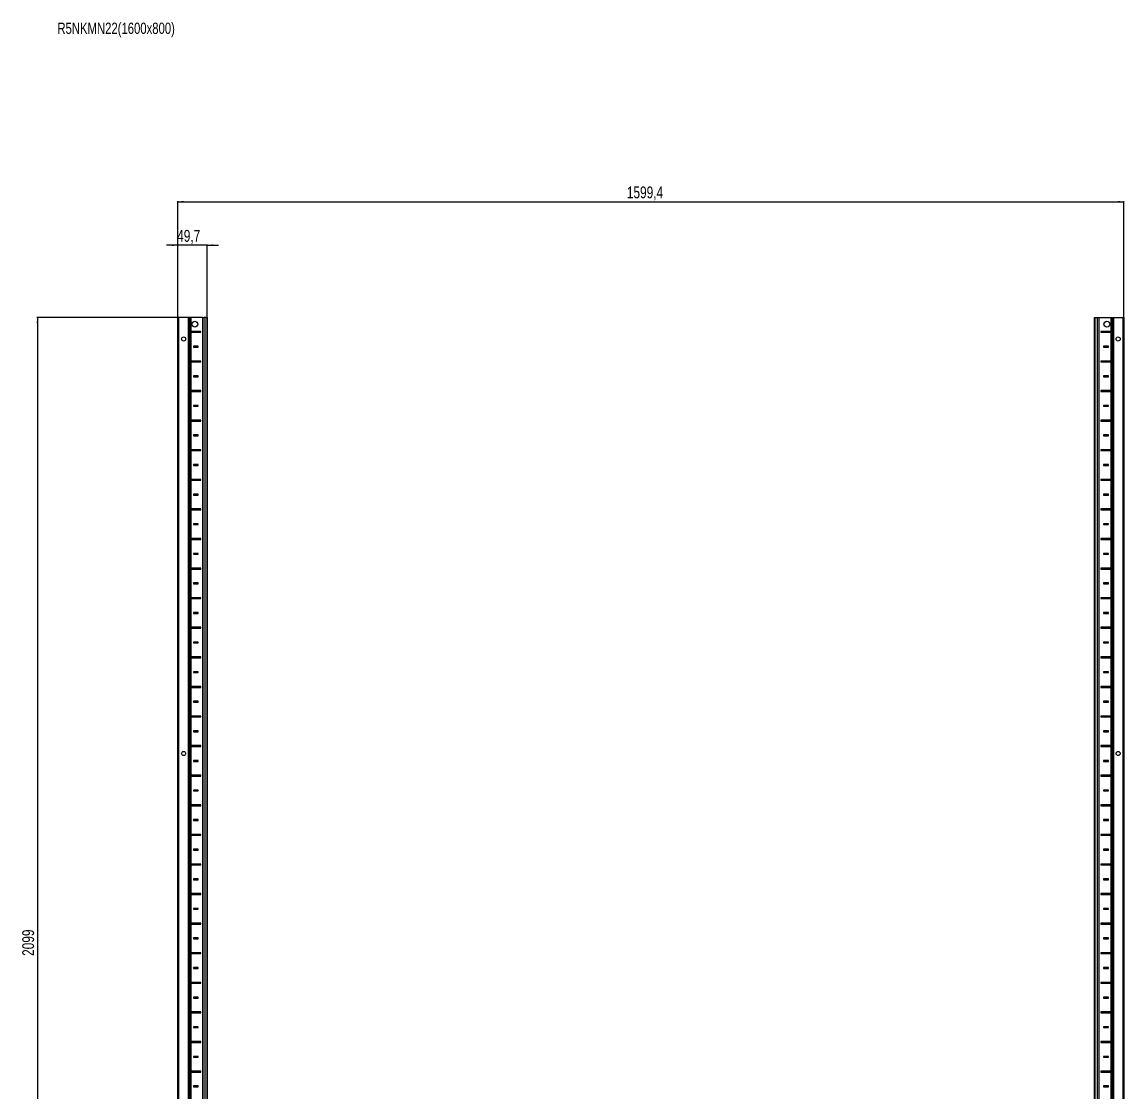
# Model space of a CAD drawing. Header units: millimetres. Extents: x -250 to 6025, y -2047 to 1592.
# Drawn here: x -250 to 1612, y -218 to 1592 of the extents above; entities that cross this region are included whole.
import ezdxf

# ---------------------------------------------------------------- set-up
doc = ezdxf.new("R2010")
doc.units = ezdxf.units.MM
doc.layers.add('FORMAT', color=7, linetype='Continuous')
doc.styles.add('SLDTEXTSTYLE0', font='TXT', dxfattribs={"width": 0.75})
doc.dimstyles.new('SLDDIMSTYLE0', dxfattribs={"dimtxt": 20, "dimasz": 10, "dimexe": 0, "dimexo": 0.0625, "dimgap": 5, "dimtad": 2, "dimdec": 1, "dimrnd": 1e-09, "dimzin": 12, "dimdsep": 46, "dimtxsty": 'SLDTEXTSTYLE0', "dimsah": 1, "dimcen": 0.09, "dimadec": 0, "dimazin": 3, "dimtfac": 1, "dimtofl": 0, "dimtmove": 0, "dimatfit": 3, "dimfxl": 0, "dimfrac": 2, "dimtolj": 1, "dimtzin": 12, "dimarcsym": 0})
doc.dimstyles.new('SLDDIMSTYLE1', dxfattribs={"dimtxt": 20, "dimasz": 10, "dimexe": 0, "dimexo": 0.0625, "dimgap": 5, "dimtad": 2, "dimdec": 1, "dimrnd": 1e-09, "dimzin": 12, "dimdsep": 46, "dimtxsty": 'SLDTEXTSTYLE0', "dimsah": 1, "dimcen": 0.09, "dimadec": 0, "dimazin": 3, "dimtfac": 1, "dimtmove": 0, "dimatfit": 0, "dimfxl": 0, "dimfrac": 2, "dimtolj": 1, "dimtzin": 12, "dimarcsym": 0})

# ---------------------------------------------------------------- blocks, each defined once
blk = doc.blocks.new('_D')
at = {"layer": 'FORMAT'}
for p, q in [((35.2, 1092.8), (-225.3, 1092.8)), ((-224.3, 1092.8), (-224.3, -1006.2)), ((35.2, -1006.2), (-225.3, -1006.2))]:
    blk.add_line(p, q, dxfattribs=at)
for points in [[(-224.3, 1092.8), (-225.9, 1082.8), (-222.8, 1082.8)], [(-224.3, -1006.2), (-222.8, -996.2), (-225.9, -996.2)]]:
    blk.add_solid(points, dxfattribs=at)
at = {"layer": 'FORMAT', "insert": (-250.1, 13.7), "char_height": 20, "attachment_point": 1, "rotation": 90, "style": 'SLDTEXTSTYLE0'}
blk.add_mtext('2099', dxfattribs=at)
blk = doc.blocks.new('_D_1')
at = {"layer": 'FORMAT'}
for p, q in [((12.8, 1092.8), (12.8, 1289.2)), ((12.8, 1288.2), (1612.2, 1288.2)), ((1612.2, 1092.8), (1612.2, 1289.2))]:
    blk.add_line(p, q, dxfattribs=at)
for points in [[(12.8, 1288.2), (22.8, 1286.6), (22.8, 1289.7)], [(1612.2, 1288.2), (1602.2, 1289.7), (1602.2, 1286.6)]]:
    blk.add_solid(points, dxfattribs=at)
at = {"layer": 'FORMAT', "insert": (771.9, 1314), "char_height": 20, "attachment_point": 1, "style": 'SLDTEXTSTYLE0'}
blk.add_mtext('1599,4', dxfattribs=at)
blk = doc.blocks.new('_D_2')
at = {"layer": 'FORMAT'}
for p, q in [((12.8, 1214.8), (-6.4, 1214.8)), ((12.8, 1092.8), (12.8, 1215.8)), ((62.5, 1214.8), (12.8, 1214.8)), ((62.5, 1092.8), (62.5, 1215.8)), ((62.5, 1214.8), (81.7, 1214.8))]:
    blk.add_line(p, q, dxfattribs=at)
for points in [[(12.8, 1214.8), (2.8, 1216.3), (2.8, 1213.2)], [(62.5, 1214.8), (72.5, 1213.2), (72.5, 1216.3)]]:
    blk.add_solid(points, dxfattribs=at)
at = {"layer": 'FORMAT', "insert": (11.8, 1240.5), "char_height": 20, "attachment_point": 1, "style": 'SLDTEXTSTYLE0'}
blk.add_mtext('49,7', dxfattribs=at)

msp = doc.modelspace()

# ---------------------------------------------------------------- linework, layer by layer
at = {"color": 7, "linetype": 'Continuous', "lineweight": 25}
for p, q in [((12.79, -1006.24), (12.79, 1092.76)), ((12.79, 1092.76), (14.79, 1092.76)), ((30.14, 1092.76), (14.79, 1092.76)), ((30.14, 1092.76), (30.79, 1092.76)), ((30.79, -1006.24), (30.79, 1092.76)), ((30.79, 1092.76), (31.38, 1092.76)), ((32.58, 1092.76), (31.38, 1092.76)), ((32.58, -1006.24), (32.58, 1092.76)), ((32.62, 1092.76), (32.58, 1092.76)), ((32.62, -1006.24), (32.62, 1092.76)), ((33.82, 1092.76), (32.62, 1092.76)), ((33.82, 1092.76), (35.24, 1092.76)), ((54.64, 1092.76), (35.24, 1092.76)), ((54.64, 1092.76), (55.29, 1092.76)), ((55.29, -1006.24), (55.29, 1092.76)), ((55.29, 1092.76), (57.29, 1092.76)), ((60.49, 1092.76), (57.29, 1092.76)), ((60.49, 1092.76), (62.49, 1092.76)), ((62.49, 1092.76), (62.49, -1006.24)), ((1562.49, -1006.24), (1562.49, 1092.76)), ((1562.49, 1092.76), (1564.49, 1092.76)), ((1564.49, 1092.76), (1567.69, 1092.76)), ((1567.69, 1092.76), (1569.69, 1092.76)), ((1569.69, 1092.76), (1569.69, -1006.24)), ((1569.69, 1092.76), (1570.34, 1092.76)), ((1570.34, 1092.76), (1589.74, 1092.76)), ((1589.74, 1092.76), (1591.16, 1092.76)), ((1591.16, 1092.76), (1592.36, 1092.76)), ((1592.36, 1092.76), (1592.36, -1006.24)), ((1592.36, 1092.76), (1592.4, 1092.76)), ((1592.4, 1092.76), (1592.4, -1006.24)), ((1592.4, 1092.76), (1593.6, 1092.76)), ((1593.6, 1092.76), (1594.19, 1092.76)), ((1594.19, 1092.76), (1594.19, -1006.24)), ((1594.19, 1092.76), (1594.84, 1092.76)), ((1594.84, 1092.76), (1610.19, 1092.76)), ((1610.19, 1092.76), (1612.19, 1092.76)), ((1612.19, 1092.76), (1612.19, -1006.24)), ((34.75, 1068.9), (34.75, 1067.61)), ((35.39, 1068.26), (34.75, 1068.9)), ((35.39, 1068.26), (34.75, 1067.61)), ((51.64, 1069.01), (35.24, 1069.01)), ((35.24, 1067.51), (51.64, 1067.51)), ((50.89, 1068.26), (35.39, 1068.26)), ((50.89, 1068.26), (51.64, 1069.01)), ((50.89, 1068.26), (51.64, 1067.51)), ((51.64, 1067.51), (51.64, 1069.01)), ((1574.09, 1068.26), (1573.34, 1069.01)), ((1589.74, 1069.01), (1573.34, 1069.01)), ((1573.34, 1069.01), (1573.34, 1067.51)), ((1574.09, 1068.26), (1573.34, 1067.51)), ((1573.34, 1067.51), (1589.74, 1067.51)), ((1574.09, 1068.26), (1589.59, 1068.26)), ((1589.59, 1068.26), (1590.23, 1068.9)), ((1589.59, 1068.26), (1590.23, 1067.61)), ((1590.23, 1067.61), (1590.23, 1068.9)), ((47.14, 1044.01), (39.14, 1044.01)), ((39.14, 1044.01), (39.14, 1042.51)), ((39.89, 1043.26), (39.14, 1044.01)), ((39.89, 1043.26), (39.14, 1042.51)), ((46.39, 1043.26), (39.89, 1043.26)), ((46.39, 1043.26), (47.14, 1044.01)), ((46.39, 1043.26), (47.14, 1042.51)), ((47.14, 1042.51), (47.14, 1044.01)), ((1578.59, 1043.26), (1577.84, 1044.01)), ((1577.84, 1044.01), (1577.84, 1042.51)), ((1585.84, 1044.01), (1577.84, 1044.01)), ((1578.59, 1043.26), (1577.84, 1042.51)), ((1578.59, 1043.26), (1585.09, 1043.26)), ((1585.09, 1043.26), (1585.84, 1044.01)), ((1585.09, 1043.26), (1585.84, 1042.51)), ((1585.84, 1042.51), (1585.84, 1044.01)), ((39.14, 1042.51), (47.14, 1042.51)), ((1577.84, 1042.51), (1585.84, 1042.51)), ((34.75, 1018.9), (34.75, 1017.61)), ((35.39, 1018.26), (34.75, 1018.9)), ((35.39, 1018.26), (34.75, 1017.61)), ((51.64, 1019.01), (35.24, 1019.01)), ((35.24, 1017.51), (51.64, 1017.51)), ((50.89, 1018.26), (35.39, 1018.26)), ((50.89, 1018.26), (51.64, 1019.01)), ((50.89, 1018.26), (51.64, 1017.51)), ((51.64, 1017.51), (51.64, 1019.01)), ((1574.09, 1018.26), (1573.34, 1019.01)), ((1589.74, 1019.01), (1573.34, 1019.01)), ((1573.34, 1019.01), (1573.34, 1017.51)), ((1574.09, 1018.26), (1573.34, 1017.51)), ((1573.34, 1017.51), (1589.74, 1017.51)), ((1574.09, 1018.26), (1589.59, 1018.26)), ((1589.59, 1018.26), (1590.23, 1018.9)), ((1589.59, 1018.26), (1590.23, 1017.61)), ((1590.23, 1017.61), (1590.23, 1018.9)), ((47.14, 994.01), (39.14, 994.01)), ((39.14, 994.01), (39.14, 992.51)), ((39.89, 993.26), (39.14, 994.01)), ((39.89, 993.26), (39.14, 992.51)), ((39.14, 992.51), (47.14, 992.51)), ((46.39, 993.26), (39.89, 993.26)), ((46.39, 993.26), (47.14, 994.01)), ((46.39, 993.26), (47.14, 992.51)), ((47.14, 992.51), (47.14, 994.01)), ((1578.59, 993.26), (1577.84, 994.01)), ((1577.84, 994.01), (1577.84, 992.51)), ((1585.84, 994.01), (1577.84, 994.01)), ((1578.59, 993.26), (1577.84, 992.51)), ((1577.84, 992.51), (1585.84, 992.51)), ((1578.59, 993.26), (1585.09, 993.26)), ((1585.09, 993.26), (1585.84, 994.01)), ((1585.09, 993.26), (1585.84, 992.51)), ((1585.84, 992.51), (1585.84, 994.01)), ((34.75, 968.9), (34.75, 967.61)), ((35.39, 968.26), (34.75, 968.9)), ((51.64, 969.01), (35.24, 969.01)), ((50.89, 968.26), (51.64, 969.01)), ((51.64, 967.51), (51.64, 969.01)), ((1589.74, 969.01), (1573.34, 969.01)), ((1573.34, 969.01), (1573.34, 967.51)), ((1574.09, 968.26), (1573.34, 969.01)), ((1589.59, 968.26), (1590.23, 968.9)), ((1590.23, 967.61), (1590.23, 968.9)), ((35.39, 968.26), (34.75, 967.61)), ((35.24, 967.51), (51.64, 967.51)), ((50.89, 968.26), (35.39, 968.26)), ((50.89, 968.26), (51.64, 967.51)), ((1574.09, 968.26), (1573.34, 967.51)), ((1573.34, 967.51), (1589.74, 967.51)), ((1574.09, 968.26), (1589.59, 968.26)), ((1589.59, 968.26), (1590.23, 967.61)), ((47.14, 944.01), (39.14, 944.01)), ((39.14, 944.01), (39.14, 942.51)), ((39.89, 943.26), (39.14, 944.01)), ((39.89, 943.26), (39.14, 942.51)), ((39.14, 942.51), (47.14, 942.51)), ((46.39, 943.26), (39.89, 943.26)), ((46.39, 943.26), (47.14, 944.01)), ((46.39, 943.26), (47.14, 942.51)), ((47.14, 942.51), (47.14, 944.01)), ((1585.84, 944.01), (1577.84, 944.01)), ((1577.84, 944.01), (1577.84, 942.51)), ((1578.59, 943.26), (1577.84, 944.01)), ((1578.59, 943.26), (1577.84, 942.51)), ((1577.84, 942.51), (1585.84, 942.51)), ((1578.59, 943.26), (1585.09, 943.26)), ((1585.09, 943.26), (1585.84, 944.01)), ((1585.09, 943.26), (1585.84, 942.51)), ((1585.84, 942.51), (1585.84, 944.01)), ((34.75, 918.9), (34.75, 917.61)), ((35.39, 918.26), (34.75, 918.9)), ((35.39, 918.26), (34.75, 917.61)), ((51.64, 919.01), (35.24, 919.01)), ((35.24, 917.51), (51.64, 917.51)), ((50.89, 918.26), (35.39, 918.26)), ((50.89, 918.26), (51.64, 919.01)), ((50.89, 918.26), (51.64, 917.51)), ((51.64, 917.51), (51.64, 919.01)), ((1589.74, 919.01), (1573.34, 919.01)), ((1573.34, 919.01), (1573.34, 917.51)), ((1574.09, 918.26), (1573.34, 919.01)), ((1574.09, 918.26), (1573.34, 917.51)), ((1573.34, 917.51), (1589.74, 917.51)), ((1574.09, 918.26), (1589.59, 918.26)), ((1589.59, 918.26), (1590.23, 918.9)), ((1589.59, 918.26), (1590.23, 917.61)), ((1590.23, 917.61), (1590.23, 918.9)), ((47.14, 894.01), (39.14, 894.01)), ((39.14, 894.01), (39.14, 892.51)), ((39.89, 893.26), (39.14, 894.01)), ((39.89, 893.26), (39.14, 892.51)), ((39.14, 892.51), (47.14, 892.51)), ((46.39, 893.26), (39.89, 893.26)), ((46.39, 893.26), (47.14, 894.01)), ((46.39, 893.26), (47.14, 892.51)), ((47.14, 892.51), (47.14, 894.01)), ((1585.84, 894.01), (1577.84, 894.01)), ((1577.84, 894.01), (1577.84, 892.51)), ((1578.59, 893.26), (1577.84, 894.01)), ((1578.59, 893.26), (1577.84, 892.51)), ((1577.84, 892.51), (1585.84, 892.51)), ((1578.59, 893.26), (1585.09, 893.26)), ((1585.09, 893.26), (1585.84, 894.01)), ((1585.09, 893.26), (1585.84, 892.51)), ((1585.84, 892.51), (1585.84, 894.01)), ((34.75, 868.9), (34.75, 867.61)), ((35.39, 868.26), (34.75, 868.9)), ((35.39, 868.26), (34.75, 867.61)), ((51.64, 869.01), (35.24, 869.01)), ((35.24, 867.51), (51.64, 867.51)), ((50.89, 868.26), (35.39, 868.26)), ((50.89, 868.26), (51.64, 869.01)), ((50.89, 868.26), (51.64, 867.51)), ((51.64, 867.51), (51.64, 869.01)), ((1589.74, 869.01), (1573.34, 869.01)), ((1573.34, 869.01), (1573.34, 867.51)), ((1574.09, 868.26), (1573.34, 869.01)), ((1574.09, 868.26), (1573.34, 867.51)), ((1573.34, 867.51), (1589.74, 867.51)), ((1574.09, 868.26), (1589.59, 868.26)), ((1589.59, 868.26), (1590.23, 868.9)), ((1589.59, 868.26), (1590.23, 867.61)), ((1590.23, 867.61), (1590.23, 868.9)), ((47.14, 844.01), (39.14, 844.01)), ((39.14, 844.01), (39.14, 842.51)), ((39.89, 843.26), (39.14, 844.01)), ((39.89, 843.26), (39.14, 842.51)), ((39.14, 842.51), (47.14, 842.51)), ((46.39, 843.26), (39.89, 843.26)), ((46.39, 843.26), (47.14, 844.01)), ((46.39, 843.26), (47.14, 842.51)), ((47.14, 842.51), (47.14, 844.01)), ((1585.84, 844.01), (1577.84, 844.01)), ((1577.84, 844.01), (1577.84, 842.51)), ((1578.59, 843.26), (1577.84, 844.01)), ((1578.59, 843.26), (1577.84, 842.51)), ((1577.84, 842.51), (1585.84, 842.51)), ((1578.59, 843.26), (1585.09, 843.26)), ((1585.09, 843.26), (1585.84, 844.01)), ((1585.09, 843.26), (1585.84, 842.51)), ((1585.84, 842.51), (1585.84, 844.01)), ((34.75, 818.9), (34.75, 817.61)), ((35.39, 818.26), (34.75, 818.9)), ((35.39, 818.26), (34.75, 817.61)), ((51.64, 819.01), (35.24, 819.01)), ((35.24, 817.51), (51.64, 817.51)), ((50.89, 818.26), (35.39, 818.26)), ((50.89, 818.26), (51.64, 819.01)), ((50.89, 818.26), (51.64, 817.51)), ((51.64, 817.51), (51.64, 819.01)), ((1589.74, 819.01), (1573.34, 819.01)), ((1573.34, 819.01), (1573.34, 817.51)), ((1574.09, 818.26), (1573.34, 819.01)), ((1574.09, 818.26), (1573.34, 817.51)), ((1573.34, 817.51), (1589.74, 817.51)), ((1574.09, 818.26), (1589.59, 818.26)), ((1589.59, 818.26), (1590.23, 818.9)), ((1589.59, 818.26), (1590.23, 817.61)), ((1590.23, 817.61), (1590.23, 818.9)), ((47.14, 794.01), (39.14, 794.01)), ((39.14, 794.01), (39.14, 792.51)), ((39.89, 793.26), (39.14, 794.01)), ((39.89, 793.26), (39.14, 792.51)), ((39.14, 792.51), (47.14, 792.51)), ((46.39, 793.26), (39.89, 793.26)), ((46.39, 793.26), (47.14, 794.01)), ((46.39, 793.26), (47.14, 792.51)), ((47.14, 792.51), (47.14, 794.01)), ((1585.84, 794.01), (1577.84, 794.01)), ((1577.84, 794.01), (1577.84, 792.51)), ((1578.59, 793.26), (1577.84, 794.01)), ((1578.59, 793.26), (1577.84, 792.51)), ((1577.84, 792.51), (1585.84, 792.51)), ((1578.59, 793.26), (1585.09, 793.26)), ((1585.09, 793.26), (1585.84, 794.01)), ((1585.09, 793.26), (1585.84, 792.51)), ((1585.84, 792.51), (1585.84, 794.01)), ((34.75, 768.9), (34.75, 767.61)), ((35.39, 768.26), (34.75, 768.9)), ((35.39, 768.26), (34.75, 767.61)), ((51.64, 769.01), (35.24, 769.01)), ((35.24, 767.51), (51.64, 767.51)), ((50.89, 768.26), (35.39, 768.26)), ((50.89, 768.26), (51.64, 769.01)), ((50.89, 768.26), (51.64, 767.51)), ((51.64, 767.51), (51.64, 769.01)), ((1589.74, 769.01), (1573.34, 769.01)), ((1573.34, 769.01), (1573.34, 767.51)), ((1574.09, 768.26), (1573.34, 769.01)), ((1574.09, 768.26), (1573.34, 767.51)), ((1573.34, 767.51), (1589.74, 767.51)), ((1574.09, 768.26), (1589.59, 768.26)), ((1589.59, 768.26), (1590.23, 768.9)), ((1589.59, 768.26), (1590.23, 767.61)), ((1590.23, 767.61), (1590.23, 768.9)), ((47.14, 744.01), (39.14, 744.01)), ((39.14, 744.01), (39.14, 742.51)), ((39.89, 743.26), (39.14, 744.01)), ((39.89, 743.26), (39.14, 742.51)), ((39.14, 742.51), (47.14, 742.51)), ((46.39, 743.26), (39.89, 743.26)), ((46.39, 743.26), (47.14, 744.01)), ((46.39, 743.26), (47.14, 742.51)), ((47.14, 742.51), (47.14, 744.01)), ((1585.84, 744.01), (1577.84, 744.01)), ((1577.84, 744.01), (1577.84, 742.51)), ((1578.59, 743.26), (1577.84, 744.01)), ((1578.59, 743.26), (1577.84, 742.51)), ((1577.84, 742.51), (1585.84, 742.51)), ((1578.59, 743.26), (1585.09, 743.26)), ((1585.09, 743.26), (1585.84, 744.01)), ((1585.09, 743.26), (1585.84, 742.51)), ((1585.84, 742.51), (1585.84, 744.01)), ((34.75, 718.9), (34.75, 717.61)), ((35.39, 718.26), (34.75, 718.9)), ((35.39, 718.26), (34.75, 717.61)), ((51.64, 719.01), (35.24, 719.01)), ((35.24, 717.51), (51.64, 717.51)), ((50.89, 718.26), (35.39, 718.26)), ((50.89, 718.26), (51.64, 719.01)), ((50.89, 718.26), (51.64, 717.51)), ((51.64, 717.51), (51.64, 719.01)), ((1589.74, 719.01), (1573.34, 719.01)), ((1573.34, 719.01), (1573.34, 717.51)), ((1574.09, 718.26), (1573.34, 719.01)), ((1574.09, 718.26), (1573.34, 717.51)), ((1573.34, 717.51), (1589.74, 717.51)), ((1574.09, 718.26), (1589.59, 718.26)), ((1589.59, 718.26), (1590.23, 718.9)), ((1589.59, 718.26), (1590.23, 717.61)), ((1590.23, 717.61), (1590.23, 718.9)), ((47.14, 694.01), (39.14, 694.01)), ((39.14, 694.01), (39.14, 692.51)), ((39.89, 693.26), (39.14, 694.01)), ((39.89, 693.26), (39.14, 692.51)), ((39.14, 692.51), (47.14, 692.51)), ((46.39, 693.26), (39.89, 693.26)), ((46.39, 693.26), (47.14, 694.01)), ((46.39, 693.26), (47.14, 692.51)), ((47.14, 692.51), (47.14, 694.01)), ((1585.84, 694.01), (1577.84, 694.01)), ((1577.84, 694.01), (1577.84, 692.51)), ((1578.59, 693.26), (1577.84, 694.01)), ((1578.59, 693.26), (1577.84, 692.51)), ((1577.84, 692.51), (1585.84, 692.51)), ((1578.59, 693.26), (1585.09, 693.26)), ((1585.09, 693.26), (1585.84, 694.01)), ((1585.09, 693.26), (1585.84, 692.51)), ((1585.84, 692.51), (1585.84, 694.01)), ((34.75, 668.9), (34.75, 667.61)), ((35.39, 668.26), (34.75, 668.9)), ((35.39, 668.26), (34.75, 667.61)), ((51.64, 669.01), (35.24, 669.01)), ((35.24, 667.51), (51.64, 667.51)), ((50.89, 668.26), (35.39, 668.26)), ((50.89, 668.26), (51.64, 669.01)), ((50.89, 668.26), (51.64, 667.51)), ((51.64, 667.51), (51.64, 669.01)), ((1589.74, 669.01), (1573.34, 669.01)), ((1573.34, 669.01), (1573.34, 667.51)), ((1574.09, 668.26), (1573.34, 669.01)), ((1574.09, 668.26), (1573.34, 667.51)), ((1573.34, 667.51), (1589.74, 667.51)), ((1574.09, 668.26), (1589.59, 668.26)), ((1589.59, 668.26), (1590.23, 668.9)), ((1589.59, 668.26), (1590.23, 667.61)), ((1590.23, 667.61), (1590.23, 668.9)), ((47.14, 644.01), (39.14, 644.01)), ((39.14, 644.01), (39.14, 642.51)), ((39.89, 643.26), (39.14, 644.01)), ((39.89, 643.26), (39.14, 642.51)), ((39.14, 642.51), (47.14, 642.51)), ((46.39, 643.26), (39.89, 643.26)), ((46.39, 643.26), (47.14, 644.01)), ((46.39, 643.26), (47.14, 642.51)), ((47.14, 642.51), (47.14, 644.01)), ((1585.84, 644.01), (1577.84, 644.01)), ((1577.84, 644.01), (1577.84, 642.51)), ((1578.59, 643.26), (1577.84, 644.01)), ((1578.59, 643.26), (1577.84, 642.51)), ((1577.84, 642.51), (1585.84, 642.51)), ((1578.59, 643.26), (1585.09, 643.26)), ((1585.09, 643.26), (1585.84, 644.01)), ((1585.09, 643.26), (1585.84, 642.51)), ((1585.84, 642.51), (1585.84, 644.01)), ((34.75, 618.9), (34.75, 617.61)), ((35.39, 618.26), (34.75, 618.9)), ((35.39, 618.26), (34.75, 617.61)), ((51.64, 619.01), (35.24, 619.01)), ((35.24, 617.51), (51.64, 617.51)), ((50.89, 618.26), (35.39, 618.26)), ((50.89, 618.26), (51.64, 619.01)), ((50.89, 618.26), (51.64, 617.51)), ((51.64, 617.51), (51.64, 619.01)), ((1589.74, 619.01), (1573.34, 619.01)), ((1573.34, 619.01), (1573.34, 617.51)), ((1574.09, 618.26), (1573.34, 619.01)), ((1574.09, 618.26), (1573.34, 617.51)), ((1573.34, 617.51), (1589.74, 617.51)), ((1574.09, 618.26), (1589.59, 618.26)), ((1589.59, 618.26), (1590.23, 618.9)), ((1589.59, 618.26), (1590.23, 617.61)), ((1590.23, 617.61), (1590.23, 618.9)), ((47.14, 594.01), (39.14, 594.01)), ((39.14, 594.01), (39.14, 592.51)), ((39.89, 593.26), (39.14, 594.01)), ((39.89, 593.26), (39.14, 592.51)), ((39.14, 592.51), (47.14, 592.51)), ((46.39, 593.26), (39.89, 593.26)), ((46.39, 593.26), (47.14, 594.01)), ((46.39, 593.26), (47.14, 592.51)), ((47.14, 592.51), (47.14, 594.01)), ((1585.84, 594.01), (1577.84, 594.01)), ((1577.84, 594.01), (1577.84, 592.51)), ((1578.59, 593.26), (1577.84, 594.01)), ((1578.59, 593.26), (1577.84, 592.51)), ((1577.84, 592.51), (1585.84, 592.51)), ((1578.59, 593.26), (1585.09, 593.26)), ((1585.09, 593.26), (1585.84, 594.01)), ((1585.09, 593.26), (1585.84, 592.51)), ((1585.84, 592.51), (1585.84, 594.01)), ((34.75, 568.9), (34.75, 567.61)), ((35.39, 568.26), (34.75, 568.9)), ((35.39, 568.26), (34.75, 567.61)), ((51.64, 569.01), (35.24, 569.01)), ((35.24, 567.51), (51.64, 567.51)), ((50.89, 568.26), (35.39, 568.26)), ((50.89, 568.26), (51.64, 569.01)), ((50.89, 568.26), (51.64, 567.51)), ((51.64, 567.51), (51.64, 569.01)), ((1589.74, 569.01), (1573.34, 569.01)), ((1573.34, 569.01), (1573.34, 567.51)), ((1574.09, 568.26), (1573.34, 569.01)), ((1574.09, 568.26), (1573.34, 567.51)), ((1573.34, 567.51), (1589.74, 567.51)), ((1574.09, 568.26), (1589.59, 568.26)), ((1589.59, 568.26), (1590.23, 568.9)), ((1589.59, 568.26), (1590.23, 567.61)), ((1590.23, 567.61), (1590.23, 568.9)), ((47.14, 544.01), (39.14, 544.01)), ((39.14, 544.01), (39.14, 542.51)), ((39.89, 543.26), (39.14, 544.01)), ((39.89, 543.26), (39.14, 542.51)), ((39.14, 542.51), (47.14, 542.51)), ((46.39, 543.26), (39.89, 543.26)), ((46.39, 543.26), (47.14, 544.01)), ((46.39, 543.26), (47.14, 542.51)), ((47.14, 542.51), (47.14, 544.01)), ((1585.84, 544.01), (1577.84, 544.01)), ((1577.84, 544.01), (1577.84, 542.51)), ((1578.59, 543.26), (1577.84, 544.01)), ((1578.59, 543.26), (1577.84, 542.51)), ((1577.84, 542.51), (1585.84, 542.51)), ((1578.59, 543.26), (1585.09, 543.26)), ((1585.09, 543.26), (1585.84, 544.01)), ((1585.09, 543.26), (1585.84, 542.51)), ((1585.84, 542.51), (1585.84, 544.01)), ((34.75, 518.9), (34.75, 517.61)), ((35.39, 518.26), (34.75, 518.9)), ((35.39, 518.26), (34.75, 517.61)), ((51.64, 519.01), (35.24, 519.01)), ((35.24, 517.51), (51.64, 517.51)), ((50.89, 518.26), (35.39, 518.26)), ((50.89, 518.26), (51.64, 519.01)), ((50.89, 518.26), (51.64, 517.51)), ((51.64, 517.51), (51.64, 519.01)), ((1589.74, 519.01), (1573.34, 519.01)), ((1573.34, 519.01), (1573.34, 517.51)), ((1574.09, 518.26), (1573.34, 519.01)), ((1574.09, 518.26), (1573.34, 517.51)), ((1573.34, 517.51), (1589.74, 517.51)), ((1574.09, 518.26), (1589.59, 518.26)), ((1589.59, 518.26), (1590.23, 518.9)), ((1589.59, 518.26), (1590.23, 517.61)), ((1590.23, 517.61), (1590.23, 518.9)), ((47.14, 494.01), (39.14, 494.01)), ((39.14, 494.01), (39.14, 492.51)), ((39.89, 493.26), (39.14, 494.01)), ((39.89, 493.26), (39.14, 492.51)), ((39.14, 492.51), (47.14, 492.51)), ((46.39, 493.26), (39.89, 493.26)), ((46.39, 493.26), (47.14, 494.01)), ((46.39, 493.26), (47.14, 492.51)), ((47.14, 492.51), (47.14, 494.01)), ((1585.84, 494.01), (1577.84, 494.01)), ((1577.84, 494.01), (1577.84, 492.51)), ((1578.59, 493.26), (1577.84, 494.01)), ((1578.59, 493.26), (1577.84, 492.51)), ((1577.84, 492.51), (1585.84, 492.51)), ((1578.59, 493.26), (1585.09, 493.26)), ((1585.09, 493.26), (1585.84, 494.01)), ((1585.09, 493.26), (1585.84, 492.51)), ((1585.84, 492.51), (1585.84, 494.01)), ((34.75, 468.9), (34.75, 467.61)), ((35.39, 468.26), (34.75, 468.9)), ((35.39, 468.26), (34.75, 467.61)), ((51.64, 469.01), (35.24, 469.01)), ((35.24, 467.51), (51.64, 467.51)), ((50.89, 468.26), (35.39, 468.26)), ((50.89, 468.26), (51.64, 469.01)), ((50.89, 468.26), (51.64, 467.51)), ((51.64, 467.51), (51.64, 469.01)), ((1589.74, 469.01), (1573.34, 469.01)), ((1573.34, 469.01), (1573.34, 467.51)), ((1574.09, 468.26), (1573.34, 469.01)), ((1574.09, 468.26), (1573.34, 467.51)), ((1573.34, 467.51), (1589.74, 467.51)), ((1574.09, 468.26), (1589.59, 468.26)), ((1589.59, 468.26), (1590.23, 468.9)), ((1589.59, 468.26), (1590.23, 467.61)), ((1590.23, 467.61), (1590.23, 468.9)), ((47.14, 444.01), (39.14, 444.01)), ((39.14, 444.01), (39.14, 442.51)), ((39.89, 443.26), (39.14, 444.01)), ((39.89, 443.26), (39.14, 442.51)), ((39.14, 442.51), (47.14, 442.51)), ((46.39, 443.26), (39.89, 443.26)), ((46.39, 443.26), (47.14, 444.01)), ((46.39, 443.26), (47.14, 442.51)), ((47.14, 442.51), (47.14, 444.01)), ((1585.84, 444.01), (1577.84, 444.01)), ((1577.84, 444.01), (1577.84, 442.51)), ((1578.59, 443.26), (1577.84, 444.01)), ((1578.59, 443.26), (1577.84, 442.51)), ((1577.84, 442.51), (1585.84, 442.51)), ((1578.59, 443.26), (1585.09, 443.26)), ((1585.09, 443.26), (1585.84, 444.01)), ((1585.09, 443.26), (1585.84, 442.51)), ((1585.84, 442.51), (1585.84, 444.01)), ((34.75, 418.9), (34.75, 417.61)), ((35.39, 418.26), (34.75, 418.9)), ((35.39, 418.26), (34.75, 417.61)), ((51.64, 419.01), (35.24, 419.01)), ((35.24, 417.51), (51.64, 417.51)), ((50.89, 418.26), (35.39, 418.26)), ((50.89, 418.26), (51.64, 419.01)), ((50.89, 418.26), (51.64, 417.51)), ((51.64, 417.51), (51.64, 419.01)), ((1589.74, 419.01), (1573.34, 419.01)), ((1573.34, 419.01), (1573.34, 417.51)), ((1574.09, 418.26), (1573.34, 419.01)), ((1574.09, 418.26), (1573.34, 417.51)), ((1573.34, 417.51), (1589.74, 417.51)), ((1574.09, 418.26), (1589.59, 418.26)), ((1589.59, 418.26), (1590.23, 418.9)), ((1589.59, 418.26), (1590.23, 417.61)), ((1590.23, 417.61), (1590.23, 418.9)), ((47.14, 394.01), (39.14, 394.01)), ((39.14, 394.01), (39.14, 392.51)), ((39.89, 393.26), (39.14, 394.01)), ((39.89, 393.26), (39.14, 392.51)), ((39.14, 392.51), (47.14, 392.51)), ((46.39, 393.26), (39.89, 393.26)), ((46.39, 393.26), (47.14, 394.01)), ((46.39, 393.26), (47.14, 392.51)), ((47.14, 392.51), (47.14, 394.01)), ((1585.84, 394.01), (1577.84, 394.01)), ((1577.84, 394.01), (1577.84, 392.51)), ((1578.59, 393.26), (1577.84, 394.01)), ((1578.59, 393.26), (1577.84, 392.51)), ((1577.84, 392.51), (1585.84, 392.51)), ((1578.59, 393.26), (1585.09, 393.26)), ((1585.09, 393.26), (1585.84, 394.01)), ((1585.09, 393.26), (1585.84, 392.51)), ((1585.84, 392.51), (1585.84, 394.01)), ((34.75, 368.9), (34.75, 367.61)), ((35.39, 368.26), (34.75, 368.9)), ((35.39, 368.26), (34.75, 367.61)), ((51.64, 369.01), (35.24, 369.01)), ((35.24, 367.51), (51.64, 367.51)), ((50.89, 368.26), (35.39, 368.26)), ((50.89, 368.26), (51.64, 369.01)), ((50.89, 368.26), (51.64, 367.51)), ((51.64, 367.51), (51.64, 369.01)), ((1589.74, 369.01), (1573.34, 369.01)), ((1573.34, 369.01), (1573.34, 367.51)), ((1574.09, 368.26), (1573.34, 369.01)), ((1574.09, 368.26), (1573.34, 367.51)), ((1573.34, 367.51), (1589.74, 367.51)), ((1574.09, 368.26), (1589.59, 368.26)), ((1589.59, 368.26), (1590.23, 368.9)), ((1589.59, 368.26), (1590.23, 367.61)), ((1590.23, 367.61), (1590.23, 368.9)), ((47.14, 344.01), (39.14, 344.01)), ((39.14, 344.01), (39.14, 342.51)), ((39.89, 343.26), (39.14, 344.01)), ((39.89, 343.26), (39.14, 342.51)), ((39.14, 342.51), (47.14, 342.51)), ((46.39, 343.26), (39.89, 343.26)), ((46.39, 343.26), (47.14, 344.01)), ((46.39, 343.26), (47.14, 342.51)), ((47.14, 342.51), (47.14, 344.01)), ((1585.84, 344.01), (1577.84, 344.01)), ((1577.84, 344.01), (1577.84, 342.51)), ((1578.59, 343.26), (1577.84, 344.01)), ((1578.59, 343.26), (1577.84, 342.51)), ((1577.84, 342.51), (1585.84, 342.51)), ((1578.59, 343.26), (1585.09, 343.26)), ((1585.09, 343.26), (1585.84, 344.01)), ((1585.09, 343.26), (1585.84, 342.51)), ((1585.84, 342.51), (1585.84, 344.01)), ((34.75, 318.9), (34.75, 317.61)), ((35.39, 318.26), (34.75, 318.9)), ((35.39, 318.26), (34.75, 317.61)), ((51.64, 319.01), (35.24, 319.01)), ((35.24, 317.51), (51.64, 317.51)), ((50.89, 318.26), (35.39, 318.26)), ((50.89, 318.26), (51.64, 319.01)), ((50.89, 318.26), (51.64, 317.51)), ((51.64, 317.51), (51.64, 319.01)), ((1589.74, 319.01), (1573.34, 319.01)), ((1573.34, 319.01), (1573.34, 317.51)), ((1574.09, 318.26), (1573.34, 319.01)), ((1574.09, 318.26), (1573.34, 317.51)), ((1573.34, 317.51), (1589.74, 317.51)), ((1574.09, 318.26), (1589.59, 318.26)), ((1589.59, 318.26), (1590.23, 318.9)), ((1589.59, 318.26), (1590.23, 317.61)), ((1590.23, 317.61), (1590.23, 318.9)), ((47.14, 294.01), (39.14, 294.01)), ((39.14, 294.01), (39.14, 292.51)), ((39.89, 293.26), (39.14, 294.01)), ((39.89, 293.26), (39.14, 292.51)), ((39.14, 292.51), (47.14, 292.51)), ((46.39, 293.26), (39.89, 293.26)), ((46.39, 293.26), (47.14, 294.01)), ((46.39, 293.26), (47.14, 292.51)), ((47.14, 292.51), (47.14, 294.01)), ((1585.84, 294.01), (1577.84, 294.01)), ((1577.84, 294.01), (1577.84, 292.51)), ((1578.59, 293.26), (1577.84, 294.01)), ((1578.59, 293.26), (1577.84, 292.51)), ((1577.84, 292.51), (1585.84, 292.51)), ((1578.59, 293.26), (1585.09, 293.26)), ((1585.09, 293.26), (1585.84, 294.01)), ((1585.09, 293.26), (1585.84, 292.51)), ((1585.84, 292.51), (1585.84, 294.01)), ((34.75, 268.9), (34.75, 267.61)), ((35.39, 268.26), (34.75, 268.9)), ((35.39, 268.26), (34.75, 267.61)), ((51.64, 269.01), (35.24, 269.01)), ((35.24, 267.51), (51.64, 267.51)), ((50.89, 268.26), (35.39, 268.26)), ((50.89, 268.26), (51.64, 269.01)), ((50.89, 268.26), (51.64, 267.51)), ((51.64, 267.51), (51.64, 269.01)), ((1589.74, 269.01), (1573.34, 269.01)), ((1573.34, 269.01), (1573.34, 267.51)), ((1574.09, 268.26), (1573.34, 269.01)), ((1574.09, 268.26), (1573.34, 267.51)), ((1573.34, 267.51), (1589.74, 267.51)), ((1574.09, 268.26), (1589.59, 268.26)), ((1589.59, 268.26), (1590.23, 268.9)), ((1589.59, 268.26), (1590.23, 267.61)), ((1590.23, 267.61), (1590.23, 268.9)), ((47.14, 244.01), (39.14, 244.01)), ((39.14, 244.01), (39.14, 242.51)), ((39.89, 243.26), (39.14, 244.01)), ((39.89, 243.26), (39.14, 242.51)), ((39.14, 242.51), (47.14, 242.51)), ((46.39, 243.26), (39.89, 243.26)), ((46.39, 243.26), (47.14, 244.01)), ((46.39, 243.26), (47.14, 242.51)), ((47.14, 242.51), (47.14, 244.01)), ((1585.84, 244.01), (1577.84, 244.01)), ((1577.84, 244.01), (1577.84, 242.51)), ((1578.59, 243.26), (1577.84, 244.01)), ((1578.59, 243.26), (1577.84, 242.51)), ((1577.84, 242.51), (1585.84, 242.51)), ((1578.59, 243.26), (1585.09, 243.26)), ((1585.09, 243.26), (1585.84, 244.01)), ((1585.09, 243.26), (1585.84, 242.51)), ((1585.84, 242.51), (1585.84, 244.01)), ((34.75, 218.9), (34.75, 217.61)), ((35.39, 218.26), (34.75, 218.9)), ((35.39, 218.26), (34.75, 217.61)), ((51.64, 219.01), (35.24, 219.01)), ((35.24, 217.51), (51.64, 217.51)), ((50.89, 218.26), (35.39, 218.26)), ((50.89, 218.26), (51.64, 219.01)), ((50.89, 218.26), (51.64, 217.51)), ((51.64, 217.51), (51.64, 219.01)), ((1589.74, 219.01), (1573.34, 219.01)), ((1573.34, 219.01), (1573.34, 217.51)), ((1574.09, 218.26), (1573.34, 219.01)), ((1574.09, 218.26), (1573.34, 217.51)), ((1573.34, 217.51), (1589.74, 217.51)), ((1574.09, 218.26), (1589.59, 218.26)), ((1589.59, 218.26), (1590.23, 218.9)), ((1589.59, 218.26), (1590.23, 217.61)), ((1590.23, 217.61), (1590.23, 218.9)), ((47.14, 194.01), (39.14, 194.01)), ((39.14, 194.01), (39.14, 192.51)), ((39.89, 193.26), (39.14, 194.01)), ((39.89, 193.26), (39.14, 192.51)), ((39.14, 192.51), (47.14, 192.51)), ((46.39, 193.26), (39.89, 193.26)), ((46.39, 193.26), (47.14, 194.01)), ((46.39, 193.26), (47.14, 192.51)), ((47.14, 192.51), (47.14, 194.01)), ((1585.84, 194.01), (1577.84, 194.01)), ((1577.84, 194.01), (1577.84, 192.51)), ((1578.59, 193.26), (1577.84, 194.01)), ((1578.59, 193.26), (1577.84, 192.51)), ((1577.84, 192.51), (1585.84, 192.51)), ((1578.59, 193.26), (1585.09, 193.26)), ((1585.09, 193.26), (1585.84, 194.01)), ((1585.09, 193.26), (1585.84, 192.51)), ((1585.84, 192.51), (1585.84, 194.01)), ((34.75, 168.9), (34.75, 167.61)), ((35.39, 168.26), (34.75, 168.9)), ((35.39, 168.26), (34.75, 167.61)), ((51.64, 169.01), (35.24, 169.01)), ((50.89, 168.26), (35.39, 168.26)), ((50.89, 168.26), (51.64, 169.01)), ((50.89, 168.26), (51.64, 167.51)), ((51.64, 167.51), (51.64, 169.01)), ((1589.74, 169.01), (1573.34, 169.01)), ((1573.34, 169.01), (1573.34, 167.51)), ((1574.09, 168.26), (1573.34, 169.01)), ((1574.09, 168.26), (1573.34, 167.51)), ((1574.09, 168.26), (1589.59, 168.26)), ((1589.59, 168.26), (1590.23, 168.9)), ((1589.59, 168.26), (1590.23, 167.61)), ((1590.23, 167.61), (1590.23, 168.9)), ((35.24, 167.51), (51.64, 167.51)), ((1573.34, 167.51), (1589.74, 167.51)), ((47.14, 144.01), (39.14, 144.01)), ((39.14, 144.01), (39.14, 142.51)), ((39.89, 143.26), (39.14, 144.01)), ((39.89, 143.26), (39.14, 142.51)), ((39.14, 142.51), (47.14, 142.51)), ((46.39, 143.26), (39.89, 143.26)), ((46.39, 143.26), (47.14, 144.01)), ((46.39, 143.26), (47.14, 142.51)), ((47.14, 142.51), (47.14, 144.01)), ((1585.84, 144.01), (1577.84, 144.01)), ((1577.84, 144.01), (1577.84, 142.51)), ((1578.59, 143.26), (1577.84, 144.01)), ((1578.59, 143.26), (1577.84, 142.51)), ((1577.84, 142.51), (1585.84, 142.51)), ((1578.59, 143.26), (1585.09, 143.26)), ((1585.09, 143.26), (1585.84, 144.01)), ((1585.09, 143.26), (1585.84, 142.51)), ((1585.84, 142.51), (1585.84, 144.01)), ((34.75, 118.9), (34.75, 117.61)), ((35.39, 118.26), (34.75, 118.9)), ((35.39, 118.26), (34.75, 117.61)), ((51.64, 119.01), (35.24, 119.01)), ((35.24, 117.51), (51.64, 117.51)), ((50.89, 118.26), (35.39, 118.26)), ((50.89, 118.26), (51.64, 119.01)), ((50.89, 118.26), (51.64, 117.51)), ((51.64, 117.51), (51.64, 119.01)), ((1589.74, 119.01), (1573.34, 119.01)), ((1573.34, 119.01), (1573.34, 117.51)), ((1574.09, 118.26), (1573.34, 119.01)), ((1574.09, 118.26), (1573.34, 117.51)), ((1573.34, 117.51), (1589.74, 117.51)), ((1574.09, 118.26), (1589.59, 118.26)), ((1589.59, 118.26), (1590.23, 118.9)), ((1589.59, 118.26), (1590.23, 117.61)), ((1590.23, 117.61), (1590.23, 118.9)), ((47.14, 94.01), (39.14, 94.01)), ((39.14, 94.01), (39.14, 92.51)), ((39.89, 93.26), (39.14, 94.01)), ((39.89, 93.26), (39.14, 92.51)), ((46.39, 93.26), (39.89, 93.26)), ((46.39, 93.26), (47.14, 94.01)), ((46.39, 93.26), (47.14, 92.51)), ((47.14, 92.51), (47.14, 94.01)), ((1585.84, 94.01), (1577.84, 94.01)), ((1577.84, 94.01), (1577.84, 92.51)), ((1578.59, 93.26), (1577.84, 94.01)), ((1578.59, 93.26), (1577.84, 92.51)), ((1578.59, 93.26), (1585.09, 93.26)), ((1585.09, 93.26), (1585.84, 94.01)), ((1585.09, 93.26), (1585.84, 92.51)), ((1585.84, 92.51), (1585.84, 94.01)), ((39.14, 92.51), (47.14, 92.51)), ((1577.84, 92.51), (1585.84, 92.51)), ((34.75, 68.9), (34.75, 67.61)), ((35.39, 68.26), (34.75, 68.9)), ((35.39, 68.26), (34.75, 67.61)), ((51.64, 69.01), (35.24, 69.01)), ((35.24, 67.51), (51.64, 67.51)), ((50.89, 68.26), (35.39, 68.26)), ((50.89, 68.26), (51.64, 69.01)), ((50.89, 68.26), (51.64, 67.51)), ((51.64, 67.51), (51.64, 69.01)), ((1589.74, 69.01), (1573.34, 69.01)), ((1573.34, 69.01), (1573.34, 67.51)), ((1574.09, 68.26), (1573.34, 69.01)), ((1574.09, 68.26), (1573.34, 67.51)), ((1573.34, 67.51), (1589.74, 67.51)), ((1574.09, 68.26), (1589.59, 68.26)), ((1589.59, 68.26), (1590.23, 68.9)), ((1589.59, 68.26), (1590.23, 67.61)), ((1590.23, 67.61), (1590.23, 68.9)), ((47.14, 44.01), (39.14, 44.01)), ((39.14, 44.01), (39.14, 42.51)), ((39.89, 43.26), (39.14, 44.01)), ((39.89, 43.26), (39.14, 42.51)), ((39.14, 42.51), (47.14, 42.51)), ((46.39, 43.26), (39.89, 43.26)), ((46.39, 43.26), (47.14, 44.01)), ((46.39, 43.26), (47.14, 42.51)), ((47.14, 42.51), (47.14, 44.01)), ((1585.84, 44.01), (1577.84, 44.01)), ((1577.84, 44.01), (1577.84, 42.51)), ((1578.59, 43.26), (1577.84, 44.01)), ((1578.59, 43.26), (1577.84, 42.51)), ((1577.84, 42.51), (1585.84, 42.51)), ((1578.59, 43.26), (1585.09, 43.26)), ((1585.09, 43.26), (1585.84, 44.01)), ((1585.09, 43.26), (1585.84, 42.51)), ((1585.84, 42.51), (1585.84, 44.01)), ((34.75, 18.9), (34.75, 17.61)), ((35.39, 18.26), (34.75, 18.9)), ((51.64, 19.01), (35.24, 19.01)), ((50.89, 18.26), (51.64, 19.01)), ((51.64, 17.51), (51.64, 19.01)), ((1589.74, 19.01), (1573.34, 19.01)), ((1573.34, 19.01), (1573.34, 17.51)), ((1574.09, 18.26), (1573.34, 19.01)), ((1589.59, 18.26), (1590.23, 18.9)), ((1590.23, 17.61), (1590.23, 18.9)), ((35.39, 18.26), (34.75, 17.61)), ((35.24, 17.51), (51.64, 17.51)), ((50.89, 18.26), (35.39, 18.26)), ((50.89, 18.26), (51.64, 17.51)), ((1574.09, 18.26), (1573.34, 17.51)), ((1573.34, 17.51), (1589.74, 17.51)), ((1574.09, 18.26), (1589.59, 18.26)), ((1589.59, 18.26), (1590.23, 17.61)), ((47.14, -5.99), (39.14, -5.99)), ((39.14, -5.99), (39.14, -7.49)), ((39.89, -6.74), (39.14, -5.99)), ((39.89, -6.74), (39.14, -7.49)), ((39.14, -7.49), (47.14, -7.49)), ((46.39, -6.74), (39.89, -6.74)), ((46.39, -6.74), (47.14, -5.99)), ((46.39, -6.74), (47.14, -7.49)), ((47.14, -7.49), (47.14, -5.99)), ((1585.84, -5.99), (1577.84, -5.99)), ((1577.84, -5.99), (1577.84, -7.49)), ((1578.59, -6.74), (1577.84, -5.99)), ((1578.59, -6.74), (1577.84, -7.49)), ((1577.84, -7.49), (1585.84, -7.49)), ((1578.59, -6.74), (1585.09, -6.74)), ((1585.09, -6.74), (1585.84, -5.99)), ((1585.09, -6.74), (1585.84, -7.49)), ((1585.84, -7.49), (1585.84, -5.99)), ((34.75, -31.1), (34.75, -32.39)), ((35.39, -31.74), (34.75, -31.1)), ((35.39, -31.74), (34.75, -32.39)), ((51.64, -30.99), (35.24, -30.99)), ((35.24, -32.49), (51.64, -32.49)), ((50.89, -31.74), (35.39, -31.74)), ((50.89, -31.74), (51.64, -30.99)), ((50.89, -31.74), (51.64, -32.49)), ((51.64, -32.49), (51.64, -30.99)), ((1589.74, -30.99), (1573.34, -30.99)), ((1573.34, -30.99), (1573.34, -32.49)), ((1574.09, -31.74), (1573.34, -30.99)), ((1574.09, -31.74), (1573.34, -32.49)), ((1573.34, -32.49), (1589.74, -32.49)), ((1574.09, -31.74), (1589.59, -31.74)), ((1589.59, -31.74), (1590.23, -31.1)), ((1589.59, -31.74), (1590.23, -32.39)), ((1590.23, -32.39), (1590.23, -31.1)), ((47.14, -55.99), (39.14, -55.99)), ((39.14, -55.99), (39.14, -57.49)), ((39.89, -56.74), (39.14, -55.99)), ((39.89, -56.74), (39.14, -57.49)), ((39.14, -57.49), (47.14, -57.49)), ((46.39, -56.74), (39.89, -56.74)), ((46.39, -56.74), (47.14, -55.99)), ((46.39, -56.74), (47.14, -57.49)), ((47.14, -57.49), (47.14, -55.99)), ((1585.84, -55.99), (1577.84, -55.99)), ((1577.84, -55.99), (1577.84, -57.49)), ((1578.59, -56.74), (1577.84, -55.99)), ((1578.59, -56.74), (1577.84, -57.49)), ((1577.84, -57.49), (1585.84, -57.49)), ((1578.59, -56.74), (1585.09, -56.74)), ((1585.09, -56.74), (1585.84, -55.99)), ((1585.09, -56.74), (1585.84, -57.49)), ((1585.84, -57.49), (1585.84, -55.99)), ((34.75, -81.1), (34.75, -82.39)), ((35.39, -81.74), (34.75, -81.1)), ((35.39, -81.74), (34.75, -82.39)), ((51.64, -80.99), (35.24, -80.99)), ((35.24, -82.49), (51.64, -82.49)), ((50.89, -81.74), (35.39, -81.74)), ((50.89, -81.74), (51.64, -80.99)), ((50.89, -81.74), (51.64, -82.49)), ((51.64, -82.49), (51.64, -80.99)), ((1589.74, -80.99), (1573.34, -80.99)), ((1573.34, -80.99), (1573.34, -82.49)), ((1574.09, -81.74), (1573.34, -80.99)), ((1574.09, -81.74), (1573.34, -82.49)), ((1573.34, -82.49), (1589.74, -82.49)), ((1574.09, -81.74), (1589.59, -81.74)), ((1589.59, -81.74), (1590.23, -81.1)), ((1589.59, -81.74), (1590.23, -82.39)), ((1590.23, -82.39), (1590.23, -81.1)), ((47.14, -105.99), (39.14, -105.99)), ((39.14, -105.99), (39.14, -107.49)), ((39.89, -106.74), (39.14, -105.99)), ((39.89, -106.74), (39.14, -107.49)), ((39.14, -107.49), (47.14, -107.49)), ((46.39, -106.74), (39.89, -106.74)), ((46.39, -106.74), (47.14, -105.99)), ((46.39, -106.74), (47.14, -107.49)), ((47.14, -107.49), (47.14, -105.99)), ((1585.84, -105.99), (1577.84, -105.99)), ((1577.84, -105.99), (1577.84, -107.49)), ((1578.59, -106.74), (1577.84, -105.99)), ((1578.59, -106.74), (1577.84, -107.49)), ((1577.84, -107.49), (1585.84, -107.49)), ((1578.59, -106.74), (1585.09, -106.74)), ((1585.09, -106.74), (1585.84, -105.99)), ((1585.09, -106.74), (1585.84, -107.49)), ((1585.84, -107.49), (1585.84, -105.99)), ((34.75, -131.1), (34.75, -132.39)), ((35.39, -131.74), (34.75, -131.1)), ((35.39, -131.74), (34.75, -132.39)), ((51.64, -130.99), (35.24, -130.99)), ((35.24, -132.49), (51.64, -132.49)), ((50.89, -131.74), (35.39, -131.74)), ((50.89, -131.74), (51.64, -130.99)), ((50.89, -131.74), (51.64, -132.49)), ((51.64, -132.49), (51.64, -130.99)), ((1589.74, -130.99), (1573.34, -130.99)), ((1573.34, -130.99), (1573.34, -132.49)), ((1574.09, -131.74), (1573.34, -130.99)), ((1574.09, -131.74), (1573.34, -132.49)), ((1573.34, -132.49), (1589.74, -132.49)), ((1574.09, -131.74), (1589.59, -131.74)), ((1589.59, -131.74), (1590.23, -131.1)), ((1589.59, -131.74), (1590.23, -132.39)), ((1590.23, -132.39), (1590.23, -131.1)), ((47.14, -155.99), (39.14, -155.99)), ((39.14, -155.99), (39.14, -157.49)), ((39.89, -156.74), (39.14, -155.99)), ((39.89, -156.74), (39.14, -157.49)), ((39.14, -157.49), (47.14, -157.49)), ((46.39, -156.74), (39.89, -156.74)), ((46.39, -156.74), (47.14, -155.99)), ((46.39, -156.74), (47.14, -157.49)), ((47.14, -157.49), (47.14, -155.99)), ((1585.84, -155.99), (1577.84, -155.99)), ((1577.84, -155.99), (1577.84, -157.49)), ((1578.59, -156.74), (1577.84, -155.99)), ((1578.59, -156.74), (1577.84, -157.49)), ((1577.84, -157.49), (1585.84, -157.49)), ((1578.59, -156.74), (1585.09, -156.74)), ((1585.09, -156.74), (1585.84, -155.99)), ((1585.09, -156.74), (1585.84, -157.49)), ((1585.84, -157.49), (1585.84, -155.99)), ((34.75, -181.1), (34.75, -182.39)), ((35.39, -181.74), (34.75, -181.1)), ((35.39, -181.74), (34.75, -182.39)), ((51.64, -180.99), (35.24, -180.99)), ((35.24, -182.49), (51.64, -182.49)), ((50.89, -181.74), (35.39, -181.74)), ((50.89, -181.74), (51.64, -180.99)), ((50.89, -181.74), (51.64, -182.49)), ((51.64, -182.49), (51.64, -180.99)), ((1589.74, -180.99), (1573.34, -180.99)), ((1573.34, -180.99), (1573.34, -182.49)), ((1574.09, -181.74), (1573.34, -180.99)), ((1574.09, -181.74), (1573.34, -182.49)), ((1573.34, -182.49), (1589.74, -182.49)), ((1574.09, -181.74), (1589.59, -181.74)), ((1589.59, -181.74), (1590.23, -181.1)), ((1589.59, -181.74), (1590.23, -182.39)), ((1590.23, -182.39), (1590.23, -181.1)), ((47.14, -205.99), (39.14, -205.99)), ((39.14, -205.99), (39.14, -207.49)), ((39.89, -206.74), (39.14, -205.99)), ((39.89, -206.74), (39.14, -207.49)), ((39.14, -207.49), (47.14, -207.49)), ((46.39, -206.74), (39.89, -206.74)), ((46.39, -206.74), (47.14, -205.99)), ((46.39, -206.74), (47.14, -207.49)), ((47.14, -207.49), (47.14, -205.99)), ((1585.84, -205.99), (1577.84, -205.99)), ((1577.84, -205.99), (1577.84, -207.49)), ((1578.59, -206.74), (1577.84, -205.99)), ((1578.59, -206.74), (1577.84, -207.49)), ((1577.84, -207.49), (1585.84, -207.49)), ((1578.59, -206.74), (1585.09, -206.74)), ((1585.09, -206.74), (1585.84, -205.99)), ((1585.09, -206.74), (1585.84, -207.49)), ((1585.84, -207.49), (1585.84, -205.99))]:
    msp.add_line(p, q, dxfattribs=at)
at = {"color": 8, "linetype": 'Continuous', "lineweight": 18}
for p, q in [((14.79, 1092.76), (14.79, -1006.24)), ((30.14, -1006.24), (30.14, 1092.76)), ((31.38, 1092.76), (31.38, -1006.24)), ((33.82, -1006.24), (33.82, 1092.76)), ((35.24, 1092.76), (35.24, 1069.01)), ((54.64, -1006.24), (54.64, 1092.76)), ((57.29, 1092.76), (57.29, -1006.24)), ((60.49, -1006.24), (60.49, 1092.76)), ((1564.49, 1092.76), (1564.49, -1006.24)), ((1567.69, -1006.24), (1567.69, 1092.76)), ((1570.34, 1092.76), (1570.34, -1006.24)), ((1589.74, 1069.01), (1589.74, 1092.76)), ((1591.16, 1092.76), (1591.16, -1006.24)), ((1593.6, -1006.24), (1593.6, 1092.76)), ((1594.84, 1092.76), (1594.84, -1006.24)), ((1610.19, -1006.24), (1610.19, 1092.76)), ((35.24, 1067.51), (35.24, 1019.01)), ((1589.74, 1019.01), (1589.74, 1067.51)), ((35.24, 1017.51), (35.24, 969.01)), ((1589.74, 969.01), (1589.74, 1017.51)), ((35.24, 967.51), (35.24, 919.01)), ((1589.74, 919.01), (1589.74, 967.51)), ((35.24, 917.51), (35.24, 869.01)), ((1589.74, 869.01), (1589.74, 917.51)), ((35.24, 867.51), (35.24, 819.01)), ((1589.74, 819.01), (1589.74, 867.51)), ((35.24, 817.51), (35.24, 769.01)), ((1589.74, 769.01), (1589.74, 817.51)), ((35.24, 767.51), (35.24, 719.01)), ((1589.74, 719.01), (1589.74, 767.51)), ((35.24, 717.51), (35.24, 669.01)), ((1589.74, 669.01), (1589.74, 717.51)), ((35.24, 667.51), (35.24, 619.01)), ((1589.74, 619.01), (1589.74, 667.51)), ((35.24, 617.51), (35.24, 569.01)), ((1589.74, 569.01), (1589.74, 617.51)), ((35.24, 567.51), (35.24, 519.01)), ((1589.74, 519.01), (1589.74, 567.51)), ((35.24, 517.51), (35.24, 469.01)), ((1589.74, 469.01), (1589.74, 517.51)), ((35.24, 467.51), (35.24, 419.01)), ((1589.74, 419.01), (1589.74, 467.51)), ((35.24, 417.51), (35.24, 369.01)), ((1589.74, 369.01), (1589.74, 417.51)), ((35.24, 367.51), (35.24, 319.01)), ((1589.74, 319.01), (1589.74, 367.51)), ((35.24, 317.51), (35.24, 269.01)), ((1589.74, 269.01), (1589.74, 317.51)), ((35.24, 267.51), (35.24, 219.01)), ((1589.74, 219.01), (1589.74, 267.51)), ((35.24, 217.51), (35.24, 169.01)), ((1589.74, 169.01), (1589.74, 217.51)), ((35.24, 167.51), (35.24, 119.01)), ((1589.74, 119.01), (1589.74, 167.51)), ((35.24, 117.51), (35.24, 69.01)), ((1589.74, 69.01), (1589.74, 117.51)), ((35.24, 67.51), (35.24, 19.01)), ((1589.74, 19.01), (1589.74, 67.51)), ((35.24, 17.51), (35.24, -30.99)), ((1589.74, -30.99), (1589.74, 17.51)), ((35.24, -32.49), (35.24, -80.99)), ((1589.74, -80.99), (1589.74, -32.49)), ((35.24, -82.49), (35.24, -130.99)), ((1589.74, -130.99), (1589.74, -82.49)), ((35.24, -132.49), (35.24, -180.99)), ((1589.74, -180.99), (1589.74, -132.49)), ((35.24, -182.49), (35.24, -230.99)), ((1589.74, -230.99), (1589.74, -182.49))]:
    msp.add_line(p, q, dxfattribs=at)
at = {"color": 7, "linetype": 'Continuous', "lineweight": 25}
for centre, radius in [((41.64, 1081.26), 5), ((1583.34, 1081.26), 5), ((22.64, 1056.26), 3.5), ((1602.34, 1056.26), 3.5), ((22.64, 355.76), 3.5), ((1602.34, 355.76), 3.5)]:
    msp.add_circle(centre, radius, dxfattribs=at)
for centre, start_param, end_param in [((35.24, 1065.54), 0, 0.2482694), ((35.24, 1070.97), 2.8933233, 3.1415927), ((1589.74, 1065.54), 6.0349159, 6.2831853), ((1589.74, 1070.97), 3.1415927, 3.389862), ((35.24, 1015.54), 0, 0.2482694), ((35.24, 1020.97), 2.8933233, 3.1415927), ((1589.74, 1015.54), 6.0349159, 6.2831853), ((1589.74, 1020.97), 3.1415927, 3.389862), ((35.24, 965.54), 0, 0.2482694), ((1589.74, 965.54), 6.0349159, 6.2831853), ((35.24, 970.97), 2.8933233, 3.1415927), ((1589.74, 970.97), 3.1415927, 3.389862), ((35.24, 915.54), 0, 0.2482694), ((35.24, 920.97), 2.8933233, 3.1415927), ((1589.74, 915.54), 6.0349159, 6.2831853), ((1589.74, 920.97), 3.1415927, 3.389862), ((35.24, 865.54), 0, 0.2482694), ((35.24, 870.97), 2.8933233, 3.1415927), ((1589.74, 865.54), 6.0349159, 6.2831853), ((1589.74, 870.97), 3.1415927, 3.389862), ((35.24, 815.54), 0, 0.2482694), ((35.24, 820.97), 2.8933233, 3.1415927), ((1589.74, 815.54), 6.0349159, 6.2831853), ((1589.74, 820.97), 3.1415927, 3.389862), ((35.24, 765.54), 0, 0.2482694), ((35.24, 770.97), 2.8933233, 3.1415927), ((1589.74, 765.54), 6.0349159, 6.2831853), ((1589.74, 770.97), 3.1415927, 3.389862), ((35.24, 715.54), 0, 0.2482694), ((35.24, 720.97), 2.8933233, 3.1415927), ((1589.74, 715.54), 6.0349159, 6.2831853), ((1589.74, 720.97), 3.1415927, 3.389862), ((35.24, 665.54), 0, 0.2482694), ((35.24, 670.97), 2.8933233, 3.1415927), ((1589.74, 665.54), 6.0349159, 6.2831853), ((1589.74, 670.97), 3.1415927, 3.389862), ((35.24, 615.54), 0, 0.2482694), ((35.24, 620.97), 2.8933233, 3.1415927), ((1589.74, 615.54), 6.0349159, 6.2831853), ((1589.74, 620.97), 3.1415927, 3.389862), ((35.24, 565.54), 0, 0.2482694), ((35.24, 570.97), 2.8933233, 3.1415927), ((1589.74, 565.54), 6.0349159, 6.2831853), ((1589.74, 570.97), 3.1415927, 3.389862), ((35.24, 515.54), 0, 0.2482694), ((35.24, 520.97), 2.8933233, 3.1415927), ((1589.74, 515.54), 6.0349159, 6.2831853), ((1589.74, 520.97), 3.1415927, 3.389862), ((35.24, 465.54), 0, 0.2482694), ((35.24, 470.97), 2.8933233, 3.1415927), ((1589.74, 465.54), 6.0349159, 6.2831853), ((1589.74, 470.97), 3.1415927, 3.389862), ((35.24, 415.54), 0, 0.2482694), ((35.24, 420.97), 2.8933233, 3.1415927), ((1589.74, 415.54), 6.0349159, 6.2831853), ((1589.74, 420.97), 3.1415927, 3.389862), ((35.24, 365.54), 0, 0.2482694), ((35.24, 370.97), 2.8933233, 3.1415927), ((1589.74, 365.54), 6.0349159, 6.2831853), ((1589.74, 370.97), 3.1415927, 3.389862), ((35.24, 315.54), 0, 0.2482694), ((35.24, 320.97), 2.8933233, 3.1415927), ((1589.74, 315.54), 6.0349159, 6.2831853), ((1589.74, 320.97), 3.1415927, 3.389862), ((35.24, 265.54), 0, 0.2482694), ((35.24, 270.97), 2.8933233, 3.1415927), ((1589.74, 265.54), 6.0349159, 6.2831853), ((1589.74, 270.97), 3.1415927, 3.389862), ((35.24, 215.54), 0, 0.2482694), ((35.24, 220.97), 2.8933233, 3.1415927), ((1589.74, 215.54), 6.0349159, 6.2831853), ((1589.74, 220.97), 3.1415927, 3.389862), ((35.24, 165.54), 0, 0.2482694), ((1589.74, 165.54), 6.0349159, 6.2831853), ((35.24, 170.97), 2.8933233, 3.1415927), ((1589.74, 170.97), 3.1415927, 3.389862), ((35.24, 115.54), 0, 0.2482694), ((35.24, 120.97), 2.8933233, 3.1415927), ((1589.74, 115.54), 6.0349159, 6.2831853), ((1589.74, 120.97), 3.1415927, 3.389862), ((35.24, 65.54), 0, 0.2482694), ((35.24, 70.97), 2.8933233, 3.1415927), ((1589.74, 65.54), 6.0349159, 6.2831853), ((1589.74, 70.97), 3.1415927, 3.389862), ((35.24, 15.54), 0, 0.2482694), ((1589.74, 15.54), 6.0349159, 6.2831853), ((35.24, 20.97), 2.8933233, 3.1415927), ((1589.74, 20.97), 3.1415927, 3.389862), ((35.24, -34.46), 0, 0.2482694), ((35.24, -29.03), 2.8933233, 3.1415927), ((1589.74, -34.46), 6.0349159, 6.2831853), ((1589.74, -29.03), 3.1415927, 3.389862), ((35.24, -84.46), 0, 0.2482694), ((35.24, -79.03), 2.8933233, 3.1415927), ((1589.74, -84.46), 6.0349159, 6.2831853), ((1589.74, -79.03), 3.1415927, 3.389862), ((35.24, -134.46), 0, 0.2482694), ((35.24, -129.03), 2.8933233, 3.1415927), ((1589.74, -134.46), 6.0349159, 6.2831853), ((1589.74, -129.03), 3.1415927, 3.389862), ((35.24, -184.46), 0, 0.2482694), ((35.24, -179.03), 2.8933233, 3.1415927), ((1589.74, -184.46), 6.0349159, 6.2831853), ((1589.74, -179.03), 3.1415927, 3.389862)]:
    msp.add_ellipse(centre, major_axis=(0, 3.46), ratio=0.5773503, start_param=start_param, end_param=end_param, dxfattribs=at)

# ---------------------------------------------------------------- texts
at = {"layer": 'FORMAT', "insert": (-190.65, 1590.81), "char_height": 19.05, "attachment_point": 1, "style": 'SLDTEXTSTYLE0'}
msp.add_mtext('R5NKMN22(1600x800)', dxfattribs=at)

# ---------------------------------------------------------------- dimensions: what is measured, and where the dimension line sits
at = {"layer": 'FORMAT'}
for base, p1, p2, angle, picture, middle in [((1612.19, 1288.17), (12.79, 1092.76), (1612.19, 1092.76), 0, '_D_1', (812.49, 1288.17)), ((-224.34, -1006.24), (35.24, 1092.76), (35.24, -1006.24), 90, '_D', (-224.34, 43.26))]:
    dim = msp.add_linear_dim(base=base, p1=p1, p2=p2, angle=angle, dimstyle='SLDDIMSTYLE0', dxfattribs=at)
    dim.commit()
    dim.dimension.update_dxf_attribs({"geometry": picture, "text_midpoint": middle, "dimtype": 160})
dim = msp.add_linear_dim(base=(12.79, 1214.76), p1=(62.49, 1092.76), p2=(12.79, 1092.76), dimstyle='SLDDIMSTYLE1', dxfattribs=at)
dim.commit()
dim.dimension.update_dxf_attribs({"geometry": '_D_2', "text_midpoint": (37.64, 1214.76), "dimtype": 160})

doc.saveas('drawing.dxf')
